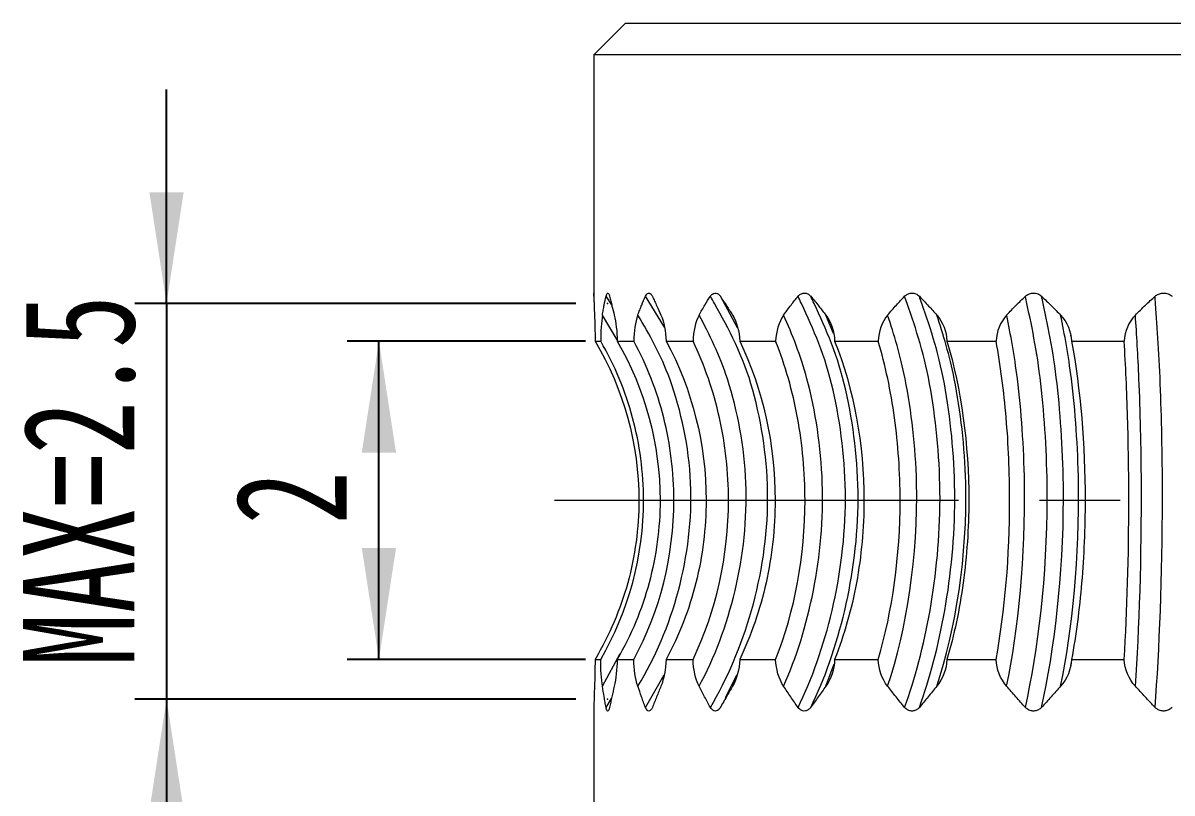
# Model space of a CAD drawing. Header units: millimetres. Extents: x 2 to 295, y 1 to 209.
# Drawn here: x 33.43 to 69.55, y 105.46 to 129.66 of the extents above; entities that cross this region are included whole.
import ezdxf

# ---------------------------------------------------------------- set-up
doc = ezdxf.new("R2010")
doc.units = ezdxf.units.MM
doc.header["$PDSIZE"] = -1
doc.linetypes.add('CENTER', pattern=[10.16, 6.35, -1.27, 1.27, -1.27])
doc.linetypes.add('CENTERX2', pattern=[20.32, 12.7, -2.54, 2.54, -2.54])
doc.layers.add('DIM', color=5, linetype='Continuous')
doc.layers.add('中心线', color=1, linetype='CENTER', lineweight=15)
doc.styles.add('SLDTEXTSTYLE0', font='TXT', dxfattribs={"width": 0.469})
doc.styles.add('SLDTEXTSTYLE14', font='TXT', dxfattribs={"width": 0.7})
doc.dimstyles.new('SLDDIMSTYLE0', dxfattribs={"dimtxt": 3.5, "dimasz": 3.5, "dimexe": 0, "dimexo": 0.0625, "dimgap": 0.875, "dimtad": 2, "dimlfac": 0.2, "dimrnd": 1e-09, "dimzin": 12, "dimdsep": 46, "dimtxsty": 'SLDTEXTSTYLE0', "dimsah": 1, "dimcen": 0.09, "dimadec": 0, "dimazin": 3, "dimtfac": 1, "dimtmove": 0, "dimatfit": 0, "dimfxl": 0, "dimfrac": 2, "dimtolj": 1, "dimtzin": 12, "dimarcsym": 0})
doc.dimstyles.new('SLDDIMSTYLE2', dxfattribs={"dimtxt": 3.5, "dimasz": 3.5, "dimexe": 0, "dimexo": 0.0625, "dimgap": 0.875, "dimtad": 2, "dimlfac": 0.2, "dimrnd": 1e-09, "dimzin": 12, "dimdsep": 46, "dimtxsty": 'SLDTEXTSTYLE0', "dimsah": 1, "dimcen": 0.09, "dimadec": 0, "dimazin": 3, "dimtfac": 1, "dimtofl": 0, "dimtmove": 0, "dimatfit": 3, "dimfxl": 0, "dimfrac": 2, "dimtolj": 1, "dimtzin": 12, "dimarcsym": 0})

# ---------------------------------------------------------------- blocks, each defined once
blk = doc.blocks.new('_D')
at = {"layer": 'DIM'}
for p, q in [((37.94, 120.843), (37.94, 127.573)), ((50.804, 120.844), (36.94, 120.843)), ((37.94, 120.843), (37.942, 108.414)), ((50.805, 108.415), (36.942, 108.413)), ((37.942, 108.414), (37.942, 101.683))]:
    blk.add_line(p, q, dxfattribs=at)
for points in [[(37.94, 120.843), (38.479, 124.343), (37.402, 124.343)], [(37.942, 108.414), (37.403, 104.913), (38.48, 104.914)]]:
    blk.add_solid(points, dxfattribs=at)
at = {"layer": 'DIM', "insert": (33.43, 109.445), "char_height": 3.5, "attachment_point": 1, "rotation": 90.0051, "style": 'SLDTEXTSTYLE14'}
blk.add_mtext('MAX=2.5', dxfattribs=at)
blk = doc.blocks.new('_D_6')
at = {"layer": 'DIM'}
for p, q in [((51.108, 119.664), (43.618, 119.664)), ((44.618, 109.664), (44.618, 119.664)), ((51.108, 109.664), (43.618, 109.664))]:
    blk.add_line(p, q, dxfattribs=at)
for points in [[(44.618, 119.664), (44.079, 116.164), (45.156, 116.164)], [(44.618, 109.664), (45.156, 113.164), (44.079, 113.164)]]:
    blk.add_solid(points, dxfattribs=at)
at = {"layer": 'DIM', "insert": (40.106, 113.908), "char_height": 3.5, "attachment_point": 1, "rotation": 90, "style": 'SLDTEXTSTYLE14'}
blk.add_mtext('2', dxfattribs=at)

msp = doc.modelspace()

# ---------------------------------------------------------------- linework, layer by layer
at = {"color": 7, "linetype": 'Continuous', "lineweight": 15}
for p, q in [((52.373, 129.664), (51.373, 128.664)), ((52.373, 129.664), (71.373, 129.664)), ((51.373, 128.664), (51.373, 121.171)), ((71.373, 128.664), (51.373, 128.664)), ((51.412, 119.664), (51.589, 119.664)), ((52.108, 119.664), (52.63, 119.664)), ((53.646, 119.664), (54.491, 119.664)), ((55.958, 119.664), (57.089, 119.664)), ((58.944, 119.664), (60.312, 119.664)), ((62.474, 119.664), (64.018, 119.664)), ((66.377, 119.805), (66.367, 119.857)), ((66.392, 119.664), (68.045, 119.664)), ((51.412, 109.664), (51.589, 109.664)), ((52.108, 109.664), (52.63, 109.664)), ((53.646, 109.664), (54.491, 109.664)), ((55.958, 109.664), (57.089, 109.664)), ((58.944, 109.664), (60.312, 109.664)), ((62.474, 109.664), (64.018, 109.664)), ((66.364, 109.47), (66.375, 109.537)), ((66.392, 109.664), (68.045, 109.664)), ((55.534, 108.474), (55.427, 108.287)), ((55.511, 108.467), (55.552, 108.546)), ((51.373, 108.044), (51.373, 80.664)), ((55.324, 108.118), (55.352, 108.154)), ((55.352, 108.154), (55.428, 108.286))]:
    msp.add_line(p, q, dxfattribs=at)
at = {"color": 8, "linetype": 'Continuous', "lineweight": 15}
for p, q in [((51.935, 120.805), (51.756, 121.075)), ((53.596, 120.103), (52.995, 121.075)), ((55.892, 120.088), (55.352, 121.075)), ((52.107, 119.71), (51.644, 120.483)), ((58.904, 119.904), (58.667, 120.483)), ((51.644, 108.819), (52.201, 109.843)), ((58.667, 108.819), (58.931, 109.528)), ((52.995, 108.154), (53.583, 109.174)), ((55.552, 108.546), (55.872, 109.172)), ((55.734, 108.819), (55.85, 109.078)), ((51.756, 108.154), (51.928, 108.432))]:
    msp.add_line(p, q, dxfattribs=at)
at = {"color": 7, "linetype": 'Continuous', "lineweight": 15}
for points, knots in [([(51.375, 121.075), (51.374, 121.104), (51.374, 121.128), (51.374, 121.144), (51.373, 121.16), (51.373, 121.17), (51.373, 121.173), (51.373, 121.177), (51.373, 121.172), (51.373, 121.161), (51.374, 121.149), (51.374, 121.128), (51.374, 121.101), (51.375, 121.093), (51.375, 121.084), (51.375, 121.075)], [0, 0, 0, 0, 0.0000259963, 0.0000259963, 0.0000259963, 0.0000518736, 0.0000518736, 0.0000518736, 0.0000797156, 0.0000797156, 0.0000797156, 0.0001081413, 0.0001081413, 0.0001081413, 0.000116144, 0.000116144, 0.000116144, 0.000116144]), ([(51.375, 121.075), (51.376, 121.025), (51.377, 120.974), (51.378, 120.923), (51.379, 120.873), (51.38, 120.821), (51.382, 120.769), (51.385, 120.675), (51.389, 120.58), (51.393, 120.483)], [0, 0, 0, 0, 0.0000452671, 0.0000452671, 0.0000452671, 0.0000905365, 0.0000905365, 0.0000905365, 0.0001723095, 0.0001723095, 0.0001723095, 0.0001723095]), ([(51.644, 120.483), (51.653, 120.537), (51.662, 120.59), (51.671, 120.642), (51.68, 120.695), (51.69, 120.747), (51.7, 120.799), (51.718, 120.893), (51.736, 120.984), (51.756, 121.075)], [0, 0, 0, 0, 0.0000452681, 0.0000452681, 0.0000452681, 0.0000905364, 0.0000905364, 0.0000905364, 0.0001723055, 0.0001723055, 0.0001723055, 0.0001723055]), ([(51.756, 121.075), (51.762, 121.104), (51.77, 121.128), (51.778, 121.144), (51.786, 121.16), (51.795, 121.17), (51.804, 121.173), (51.813, 121.177), (51.823, 121.172), (51.833, 121.161), (51.842, 121.149), (51.852, 121.128), (51.861, 121.101), (51.863, 121.093), (51.865, 121.084), (51.868, 121.075)], [0, 0, 0, 0, 0.0000259963, 0.0000259963, 0.0000259963, 0.0000518736, 0.0000518736, 0.0000518736, 0.0000797156, 0.0000797156, 0.0000797156, 0.0001081413, 0.0001081413, 0.0001081413, 0.000116144, 0.000116144, 0.000116144, 0.000116144]), ([(51.868, 121.075), (51.88, 121.025), (51.893, 120.974), (51.905, 120.923), (51.918, 120.873), (51.931, 120.821), (51.944, 120.769), (51.967, 120.675), (51.991, 120.58), (52.015, 120.483)], [0, 0, 0, 0, 0.0000452671, 0.0000452671, 0.0000452671, 0.0000905365, 0.0000905365, 0.0000905365, 0.0001723095, 0.0001723095, 0.0001723095, 0.0001723095]), ([(52.757, 120.483), (52.777, 120.537), (52.796, 120.59), (52.817, 120.642), (52.837, 120.695), (52.857, 120.747), (52.878, 120.799), (52.916, 120.893), (52.955, 120.984), (52.995, 121.075)], [0, 0, 0, 0, 0.0000452681, 0.0000452681, 0.0000452681, 0.0000905364, 0.0000905364, 0.0000905364, 0.0001723055, 0.0001723055, 0.0001723055, 0.0001723055]), ([(52.995, 121.075), (53.008, 121.104), (53.023, 121.128), (53.039, 121.144), (53.055, 121.16), (53.072, 121.17), (53.09, 121.173), (53.108, 121.177), (53.128, 121.172), (53.146, 121.161), (53.165, 121.149), (53.183, 121.128), (53.199, 121.101), (53.204, 121.093), (53.209, 121.084), (53.213, 121.075)], [0, 0, 0, 0, 0.0000259963, 0.0000259963, 0.0000259963, 0.0000518736, 0.0000518736, 0.0000518736, 0.0000797156, 0.0000797156, 0.0000797156, 0.0001081413, 0.0001081413, 0.0001081413, 0.000116144, 0.000116144, 0.000116144, 0.000116144]), ([(53.213, 121.075), (53.236, 121.025), (53.26, 120.974), (53.284, 120.923), (53.307, 120.873), (53.331, 120.821), (53.355, 120.769), (53.398, 120.675), (53.441, 120.58), (53.483, 120.483)], [0, 0, 0, 0, 0.0000452671, 0.0000452671, 0.0000452671, 0.0000905365, 0.0000905365, 0.0000905365, 0.0001723095, 0.0001723095, 0.0001723095, 0.0001723095]), ([(54.684, 120.483), (54.713, 120.537), (54.743, 120.59), (54.773, 120.642), (54.803, 120.695), (54.834, 120.747), (54.865, 120.799), (54.921, 120.893), (54.978, 120.984), (55.037, 121.075)], [0, 0, 0, 0, 0.0000452681, 0.0000452681, 0.0000452681, 0.0000905364, 0.0000905364, 0.0000905364, 0.0001723055, 0.0001723055, 0.0001723055, 0.0001723055]), ([(55.037, 121.075), (55.055, 121.104), (55.077, 121.128), (55.101, 121.144), (55.124, 121.16), (55.149, 121.17), (55.174, 121.173), (55.202, 121.177), (55.23, 121.172), (55.256, 121.161), (55.283, 121.149), (55.31, 121.128), (55.333, 121.101), (55.339, 121.093), (55.346, 121.084), (55.352, 121.075)], [0, 0, 0, 0, 0.0000259963, 0.0000259963, 0.0000259963, 0.0000518736, 0.0000518736, 0.0000518736, 0.0000797156, 0.0000797156, 0.0000797156, 0.0001081413, 0.0001081413, 0.0001081413, 0.000116144, 0.000116144, 0.000116144, 0.000116144]), ([(55.037, 108.154), (56.089, 109.929), (56.833, 112.322), (56.84, 115.901), (56.662, 117.056), (56.075, 119.201), (55.617, 120.049), (55.123, 120.922), (55.08, 120.999), (55.037, 121.075)], [0.3987915, 0.3987915, 0.3987915, 0.3987915, 0.5490419, 0.5490419, 0.6242016, 0.6242016, 0.6993612, 0.6993612, 0.7065633, 0.7065633, 0.7065633, 0.7065633]), ([(55.352, 121.075), (55.385, 121.025), (55.419, 120.974), (55.453, 120.923), (55.486, 120.873), (55.52, 120.821), (55.553, 120.769), (55.614, 120.675), (55.674, 120.58), (55.734, 120.483)], [0, 0, 0, 0, 0.0000452671, 0.0000452671, 0.0000452671, 0.0000905365, 0.0000905365, 0.0000905365, 0.0001723095, 0.0001723095, 0.0001723095, 0.0001723095]), ([(57.34, 120.483), (57.378, 120.537), (57.416, 120.59), (57.455, 120.642), (57.494, 120.695), (57.533, 120.747), (57.573, 120.799), (57.645, 120.893), (57.718, 120.984), (57.793, 121.075)], [0, 0, 0, 0, 0.0000452681, 0.0000452681, 0.0000452681, 0.0000905364, 0.0000905364, 0.0000905364, 0.0001723055, 0.0001723055, 0.0001723055, 0.0001723055]), ([(57.793, 121.075), (57.816, 121.104), (57.844, 121.128), (57.874, 121.144), (57.903, 121.16), (57.935, 121.17), (57.967, 121.173), (58.002, 121.177), (58.037, 121.172), (58.071, 121.161), (58.105, 121.149), (58.138, 121.128), (58.167, 121.101), (58.175, 121.093), (58.183, 121.084), (58.191, 121.075)], [0, 0, 0, 0, 0.0000259963, 0.0000259963, 0.0000259963, 0.0000518736, 0.0000518736, 0.0000518736, 0.0000797156, 0.0000797156, 0.0000797156, 0.0001081413, 0.0001081413, 0.0001081413, 0.000116144, 0.000116144, 0.000116144, 0.000116144]), ([(57.793, 108.154), (58.663, 109.929), (59.278, 112.322), (59.284, 115.901), (59.137, 117.056), (58.651, 119.201), (58.273, 120.049), (57.864, 120.922), (57.828, 120.999), (57.793, 121.075)], [0.3987915, 0.3987915, 0.3987915, 0.3987915, 0.5490419, 0.5490419, 0.6242016, 0.6242016, 0.6993612, 0.6993612, 0.7065633, 0.7065633, 0.7065633, 0.7065633]), ([(58.191, 121.075), (58.233, 121.025), (58.275, 120.974), (58.317, 120.923), (58.359, 120.873), (58.401, 120.821), (58.443, 120.769), (58.518, 120.675), (58.593, 120.58), (58.667, 120.483)], [0, 0, 0, 0, 0.0000452671, 0.0000452671, 0.0000452671, 0.0000905365, 0.0000905365, 0.0000905365, 0.0001723095, 0.0001723095, 0.0001723095, 0.0001723095]), ([(58.191, 108.154), (59.061, 109.929), (59.676, 112.322), (59.682, 115.901), (59.535, 117.056), (59.05, 119.201), (58.671, 120.049), (58.262, 120.922), (58.226, 120.999), (58.191, 121.075)], [0.3987915, 0.3987915, 0.3987915, 0.3987915, 0.5490419, 0.5490419, 0.6242016, 0.6242016, 0.6993612, 0.6993612, 0.7065633, 0.7065633, 0.7065633, 0.7065633]), ([(60.61, 120.483), (60.655, 120.537), (60.7, 120.59), (60.746, 120.642), (60.791, 120.695), (60.838, 120.747), (60.884, 120.799), (60.969, 120.893), (61.055, 120.984), (61.142, 121.075)], [0, 0, 0, 0, 0.0000452681, 0.0000452681, 0.0000452681, 0.0000905364, 0.0000905364, 0.0000905364, 0.0001723055, 0.0001723055, 0.0001723055, 0.0001723055]), ([(61.142, 121.075), (61.17, 121.104), (61.203, 121.128), (61.237, 121.144), (61.272, 121.16), (61.309, 121.17), (61.346, 121.173), (61.386, 121.177), (61.427, 121.172), (61.466, 121.161), (61.506, 121.149), (61.545, 121.128), (61.578, 121.101), (61.588, 121.093), (61.597, 121.084), (61.606, 121.075)], [0, 0, 0, 0, 0.0000259963, 0.0000259963, 0.0000259963, 0.0000518736, 0.0000518736, 0.0000518736, 0.0000797156, 0.0000797156, 0.0000797156, 0.0001081413, 0.0001081413, 0.0001081413, 0.000116144, 0.000116144, 0.000116144, 0.000116144]), ([(61.142, 108.154), (61.793, 109.929), (62.252, 112.322), (62.257, 115.901), (62.146, 117.056), (61.784, 119.201), (61.501, 120.049), (61.195, 120.922), (61.169, 120.999), (61.142, 121.075)], [0.3987915, 0.3987915, 0.3987915, 0.3987915, 0.5490419, 0.5490419, 0.6242016, 0.6242016, 0.6993612, 0.6993612, 0.7065633, 0.7065633, 0.7065633, 0.7065633]), ([(61.606, 121.075), (61.655, 121.025), (61.704, 120.974), (61.753, 120.923), (61.801, 120.873), (61.85, 120.821), (61.898, 120.769), (61.985, 120.675), (62.071, 120.58), (62.156, 120.483)], [0, 0, 0, 0, 0.0000452671, 0.0000452671, 0.0000452671, 0.0000905365, 0.0000905365, 0.0000905365, 0.0001723095, 0.0001723095, 0.0001723095, 0.0001723095]), ([(61.606, 108.154), (62.256, 109.929), (62.716, 112.322), (62.721, 115.901), (62.61, 117.056), (62.248, 119.201), (61.965, 120.049), (61.659, 120.922), (61.633, 120.999), (61.606, 121.075)], [0.3987915, 0.3987915, 0.3987915, 0.3987915, 0.5490419, 0.5490419, 0.6242016, 0.6242016, 0.6993612, 0.6993612, 0.7065633, 0.7065633, 0.7065633, 0.7065633]), ([(64.35, 120.483), (64.4, 120.537), (64.45, 120.59), (64.5, 120.642), (64.551, 120.695), (64.602, 120.747), (64.654, 120.799), (64.747, 120.893), (64.843, 120.984), (64.939, 121.075)], [0, 0, 0, 0, 0.0000452681, 0.0000452681, 0.0000452681, 0.0000905364, 0.0000905364, 0.0000905364, 0.0001723055, 0.0001723055, 0.0001723055, 0.0001723055]), ([(64.939, 121.075), (64.969, 121.104), (65.005, 121.128), (65.043, 121.144), (65.081, 121.16), (65.122, 121.17), (65.163, 121.173), (65.207, 121.177), (65.252, 121.172), (65.295, 121.161), (65.339, 121.149), (65.381, 121.128), (65.418, 121.101), (65.428, 121.093), (65.438, 121.084), (65.448, 121.075)], [0, 0, 0, 0, 0.0000259963, 0.0000259963, 0.0000259963, 0.0000518736, 0.0000518736, 0.0000518736, 0.0000797156, 0.0000797156, 0.0000797156, 0.0001081413, 0.0001081413, 0.0001081413, 0.000116144, 0.000116144, 0.000116144, 0.000116144]), ([(64.939, 108.154), (65.341, 109.929), (65.625, 112.322), (65.627, 115.901), (65.559, 117.056), (65.335, 119.201), (65.16, 120.049), (64.972, 120.922), (64.955, 120.999), (64.939, 121.075)], [0.3987915, 0.3987915, 0.3987915, 0.3987915, 0.5490419, 0.5490419, 0.6242016, 0.6242016, 0.6993612, 0.6993612, 0.7065633, 0.7065633, 0.7065633, 0.7065633]), ([(65.448, 121.075), (65.502, 121.025), (65.555, 120.974), (65.608, 120.923), (65.662, 120.873), (65.715, 120.821), (65.767, 120.769), (65.862, 120.675), (65.956, 120.58), (66.048, 120.483)], [0, 0, 0, 0, 0.0000452671, 0.0000452671, 0.0000452671, 0.0000905365, 0.0000905365, 0.0000905365, 0.0001723095, 0.0001723095, 0.0001723095, 0.0001723095]), ([(65.448, 108.154), (65.85, 109.929), (66.134, 112.322), (66.137, 115.901), (66.069, 117.056), (65.845, 119.201), (65.67, 120.049), (65.481, 120.922), (65.464, 120.999), (65.448, 121.075)], [0.3987915, 0.3987915, 0.3987915, 0.3987915, 0.5490419, 0.5490419, 0.6242016, 0.6242016, 0.6993612, 0.6993612, 0.7065633, 0.7065633, 0.7065633, 0.7065633]), ([(68.397, 120.483), (68.449, 120.537), (68.502, 120.59), (68.556, 120.642), (68.609, 120.695), (68.663, 120.747), (68.717, 120.799), (68.816, 120.893), (68.916, 120.984), (69.016, 121.075)], [0, 0, 0, 0, 0.0000452681, 0.0000452681, 0.0000452681, 0.0000905364, 0.0000905364, 0.0000905364, 0.0001723055, 0.0001723055, 0.0001723055, 0.0001723055]), ([(69.016, 121.075), (69.048, 121.104), (69.086, 121.128), (69.126, 121.144), (69.166, 121.16), (69.209, 121.17), (69.252, 121.173), (69.298, 121.177), (69.345, 121.172), (69.389, 121.161), (69.435, 121.149), (69.479, 121.128), (69.517, 121.101), (69.528, 121.093), (69.539, 121.084), (69.549, 121.075)], [0, 0, 0, 0, 0.0000259963, 0.0000259963, 0.0000259963, 0.0000518736, 0.0000518736, 0.0000518736, 0.0000797156, 0.0000797156, 0.0000797156, 0.0001081413, 0.0001081413, 0.0001081413, 0.000116144, 0.000116144, 0.000116144, 0.000116144]), ([(69.016, 108.154), (69.152, 109.929), (69.248, 112.322), (69.249, 115.901), (69.226, 117.056), (69.151, 119.201), (69.091, 120.049), (69.027, 120.922), (69.022, 120.999), (69.016, 121.075)], [0.3987915, 0.3987915, 0.3987915, 0.3987915, 0.5490419, 0.5490419, 0.6242016, 0.6242016, 0.6993612, 0.6993612, 0.7065633, 0.7065633, 0.7065633, 0.7065633]), ([(52.757, 108.819), (53.841, 110.591), (54.518, 112.929), (54.364, 116.357), (54.124, 117.465), (53.486, 119.226), (53.129, 119.872), (52.757, 120.483)], [0.3995577, 0.3995577, 0.3995577, 0.3995577, 0.5490419, 0.5490419, 0.6242016, 0.6242016, 0.6797582, 0.6797582, 0.6797582, 0.6797582]), ([(54.684, 108.819), (55.644, 110.591), (56.244, 112.929), (56.107, 116.357), (55.895, 117.465), (55.33, 119.226), (55.013, 119.872), (54.684, 120.483)], [0.3995577, 0.3995577, 0.3995577, 0.3995577, 0.5490419, 0.5490419, 0.6242016, 0.6242016, 0.6797582, 0.6797582, 0.6797582, 0.6797582]), ([(57.34, 108.819), (58.134, 110.591), (58.63, 112.929), (58.518, 116.357), (58.342, 117.465), (57.874, 119.226), (57.613, 119.872), (57.34, 120.483)], [0.3995577, 0.3995577, 0.3995577, 0.3995577, 0.5490419, 0.5490419, 0.6242016, 0.6242016, 0.6797582, 0.6797582, 0.6797582, 0.6797582]), ([(60.61, 108.819), (61.203, 110.591), (61.574, 112.929), (61.49, 116.357), (61.358, 117.465), (61.009, 119.226), (60.813, 119.872), (60.61, 120.483)], [0.3995577, 0.3995577, 0.3995577, 0.3995577, 0.5490419, 0.5490419, 0.6242016, 0.6242016, 0.6797582, 0.6797582, 0.6797582, 0.6797582]), ([(62.156, 108.819), (62.749, 110.591), (63.12, 112.929), (63.036, 116.357), (62.904, 117.465), (62.555, 119.226), (62.36, 119.872), (62.156, 120.483)], [0.3995577, 0.3995577, 0.3995577, 0.3995577, 0.5490419, 0.5490419, 0.6242016, 0.6242016, 0.6797582, 0.6797582, 0.6797582, 0.6797582]), ([(64.35, 108.819), (64.717, 110.591), (64.946, 112.929), (64.894, 116.357), (64.812, 117.465), (64.596, 119.226), (64.476, 119.872), (64.35, 120.483)], [0.3995577, 0.3995577, 0.3995577, 0.3995577, 0.5490419, 0.5490419, 0.6242016, 0.6242016, 0.6797582, 0.6797582, 0.6797582, 0.6797582]), ([(66.048, 108.819), (66.415, 110.591), (66.644, 112.929), (66.591, 116.357), (66.51, 117.465), (66.294, 119.226), (66.174, 119.872), (66.048, 120.483)], [0.3995577, 0.3995577, 0.3995577, 0.3995577, 0.5490419, 0.5490419, 0.6242016, 0.6242016, 0.6797582, 0.6797582, 0.6797582, 0.6797582]), ([(68.397, 108.819), (68.521, 110.591), (68.598, 112.929), (68.581, 116.357), (68.553, 117.465), (68.48, 119.226), (68.439, 119.872), (68.397, 120.483)], [0.3995577, 0.3995577, 0.3995577, 0.3995577, 0.5490419, 0.5490419, 0.6242016, 0.6242016, 0.6797582, 0.6797582, 0.6797582, 0.6797582]), ([(51.412, 119.664), (52.315, 118.151), (52.79, 116.404), (52.79, 113.793), (52.67, 112.911), (52.209, 111.235), (51.863, 110.421), (51.412, 109.664)], [0, 0, 0, 0, 0.5, 0.5, 0.75, 0.75, 1, 1, 1, 1]), ([(51.589, 109.664), (52.472, 111.178), (52.937, 112.925), (52.936, 115.536), (52.819, 116.419), (52.368, 118.094), (52.03, 118.908), (51.589, 119.664)], [0, 0, 0, 0, 0.5, 0.5, 0.75, 0.75, 1, 1, 1, 1]), ([(52.108, 119.664), (52.99, 118.151), (53.456, 116.404), (53.455, 113.793), (53.337, 112.911), (52.886, 111.235), (52.549, 110.421), (52.108, 109.664)], [0, 0, 0, 0, 0.5, 0.5, 0.75, 0.75, 1, 1, 1, 1]), ([(52.63, 109.664), (53.455, 111.178), (53.89, 112.925), (53.889, 115.536), (53.78, 116.419), (53.358, 118.094), (53.043, 118.908), (52.63, 119.664)], [0, 0, 0, 0, 0.5, 0.5, 0.75, 0.75, 1, 1, 1, 1]), ([(53.646, 119.664), (54.469, 118.151), (54.905, 116.404), (54.903, 113.793), (54.793, 112.911), (54.372, 111.235), (54.058, 110.421), (53.646, 109.664)], [0, 0, 0, 0, 0.5, 0.5, 0.75, 0.75, 1, 1, 1, 1]), ([(54.491, 109.664), (55.221, 111.178), (55.607, 112.925), (55.606, 115.536), (55.509, 116.419), (55.135, 118.094), (54.856, 118.908), (54.491, 119.664)], [0, 0, 0, 0, 0.5, 0.5, 0.75, 0.75, 1, 1, 1, 1]), ([(55.958, 119.664), (56.687, 118.151), (57.073, 116.404), (57.071, 113.793), (56.974, 112.911), (56.601, 111.235), (56.323, 110.421), (55.958, 109.664)], [0, 0, 0, 0, 0.5, 0.5, 0.75, 0.75, 1, 1, 1, 1]), ([(57.089, 109.664), (57.693, 111.178), (58.013, 112.925), (58.011, 115.536), (57.931, 116.419), (57.622, 118.094), (57.391, 118.908), (57.089, 119.664)], [0, 0, 0, 0, 0.5, 0.5, 0.75, 0.75, 1, 1, 1, 1]), ([(58.944, 119.664), (59.547, 118.151), (59.866, 116.404), (59.864, 113.793), (59.783, 112.911), (59.475, 111.235), (59.246, 110.421), (58.944, 109.664)], [0, 0, 0, 0, 0.5, 0.5, 0.75, 0.75, 1, 1, 1, 1]), ([(60.312, 109.664), (60.764, 111.178), (61.003, 112.925), (61.001, 115.536), (60.941, 116.419), (60.71, 118.094), (60.538, 118.908), (60.312, 119.664)], [0, 0, 0, 0, 0.5, 0.5, 0.75, 0.75, 1, 1, 1, 1]), ([(62.474, 119.664), (62.924, 118.151), (63.163, 116.404), (63.16, 113.793), (63.1, 112.911), (62.87, 111.235), (62.699, 110.421), (62.474, 109.664)], [0, 0, 0, 0, 0.5, 0.5, 0.75, 0.75, 1, 1, 1, 1]), ([(64.018, 109.664), (64.297, 111.178), (64.447, 112.925), (64.444, 115.536), (64.407, 116.419), (64.264, 118.094), (64.158, 118.908), (64.018, 119.664)], [0, 0, 0, 0, 0.5, 0.5, 0.75, 0.75, 1, 1, 1, 1]), ([(66.392, 119.664), (66.67, 118.151), (66.818, 116.404), (66.815, 113.793), (66.777, 112.911), (66.636, 111.235), (66.531, 110.421), (66.392, 109.664)], [0, 0, 0, 0, 0.5, 0.5, 0.75, 0.75, 1, 1, 1, 1]), ([(68.045, 109.664), (68.14, 111.178), (68.192, 112.925), (68.19, 115.536), (68.177, 116.419), (68.129, 118.094), (68.093, 118.908), (68.045, 119.664)], [0, 0, 0, 0, 0.5, 0.5, 0.75, 0.75, 1, 1, 1, 1]), ([(51.393, 108.819), (51.388, 108.707), (51.385, 108.596), (51.382, 108.485), (51.38, 108.43), (51.379, 108.374), (51.378, 108.319), (51.376, 108.264), (51.376, 108.209), (51.375, 108.154)], [0, 0, 0, 0, 0.0000912389, 0.0000912389, 0.0000912389, 0.000136868, 0.000136868, 0.000136868, 0.0001825001, 0.0001825001, 0.0001825001, 0.0001825001]), ([(51.756, 108.154), (51.746, 108.209), (51.736, 108.264), (51.726, 108.319), (51.716, 108.374), (51.707, 108.429), (51.697, 108.485), (51.679, 108.596), (51.661, 108.707), (51.644, 108.819)], [0, 0, 0, 0, 0.0000456185, 0.0000456185, 0.0000456185, 0.0000912371, 0.0000912371, 0.0000912371, 0.0001825047, 0.0001825047, 0.0001825047, 0.0001825047]), ([(52.015, 108.819), (51.989, 108.707), (51.964, 108.596), (51.939, 108.485), (51.927, 108.43), (51.915, 108.374), (51.903, 108.319), (51.891, 108.264), (51.879, 108.209), (51.868, 108.154)], [0, 0, 0, 0, 0.0000912389, 0.0000912389, 0.0000912389, 0.000136868, 0.000136868, 0.000136868, 0.0001825001, 0.0001825001, 0.0001825001, 0.0001825001]), ([(52.995, 108.154), (52.974, 108.209), (52.954, 108.264), (52.933, 108.319), (52.913, 108.374), (52.893, 108.429), (52.873, 108.485), (52.833, 108.596), (52.795, 108.707), (52.757, 108.819)], [0, 0, 0, 0, 0.0000456185, 0.0000456185, 0.0000456185, 0.0000912371, 0.0000912371, 0.0000912371, 0.0001825047, 0.0001825047, 0.0001825047, 0.0001825047]), ([(53.483, 108.819), (53.437, 108.707), (53.392, 108.596), (53.347, 108.485), (53.324, 108.43), (53.302, 108.374), (53.279, 108.319), (53.257, 108.264), (53.235, 108.209), (53.213, 108.154)], [0, 0, 0, 0, 0.0000912389, 0.0000912389, 0.0000912389, 0.000136868, 0.000136868, 0.000136868, 0.0001825001, 0.0001825001, 0.0001825001, 0.0001825001]), ([(55.037, 108.154), (55.006, 108.209), (54.976, 108.264), (54.946, 108.319), (54.916, 108.374), (54.887, 108.429), (54.857, 108.485), (54.799, 108.596), (54.741, 108.707), (54.684, 108.819)], [0, 0, 0, 0, 0.0000456185, 0.0000456185, 0.0000456185, 0.0000912371, 0.0000912371, 0.0000912371, 0.0001825047, 0.0001825047, 0.0001825047, 0.0001825047]), ([(55.734, 108.819), (55.669, 108.707), (55.606, 108.596), (55.542, 108.485), (55.51, 108.43), (55.478, 108.374), (55.447, 108.319), (55.415, 108.264), (55.383, 108.209), (55.352, 108.154)], [0, 0, 0, 0, 0.0000912389, 0.0000912389, 0.0000912389, 0.000136868, 0.000136868, 0.000136868, 0.0001825001, 0.0001825001, 0.0001825001, 0.0001825001]), ([(57.793, 108.154), (57.754, 108.209), (57.715, 108.264), (57.677, 108.319), (57.639, 108.374), (57.601, 108.429), (57.563, 108.485), (57.488, 108.596), (57.414, 108.707), (57.34, 108.819)], [0, 0, 0, 0, 0.0000456185, 0.0000456185, 0.0000456185, 0.0000912371, 0.0000912371, 0.0000912371, 0.0001825047, 0.0001825047, 0.0001825047, 0.0001825047]), ([(58.667, 108.819), (58.588, 108.707), (58.508, 108.596), (58.429, 108.485), (58.389, 108.43), (58.349, 108.374), (58.31, 108.319), (58.27, 108.264), (58.23, 108.209), (58.191, 108.154)], [0, 0, 0, 0, 0.0000912389, 0.0000912389, 0.0000912389, 0.000136868, 0.000136868, 0.000136868, 0.0001825001, 0.0001825001, 0.0001825001, 0.0001825001]), ([(61.142, 108.154), (61.097, 108.209), (61.052, 108.264), (61.007, 108.319), (60.962, 108.374), (60.917, 108.429), (60.873, 108.485), (60.784, 108.596), (60.697, 108.707), (60.61, 108.819)], [0, 0, 0, 0, 0.0000456185, 0.0000456185, 0.0000456185, 0.0000912371, 0.0000912371, 0.0000912371, 0.0001825047, 0.0001825047, 0.0001825047, 0.0001825047]), ([(62.156, 108.819), (62.065, 108.707), (61.973, 108.596), (61.882, 108.485), (61.836, 108.43), (61.79, 108.374), (61.744, 108.319), (61.698, 108.264), (61.652, 108.209), (61.606, 108.154)], [0, 0, 0, 0, 0.0000912389, 0.0000912389, 0.0000912389, 0.000136868, 0.000136868, 0.000136868, 0.0001825001, 0.0001825001, 0.0001825001, 0.0001825001]), ([(64.939, 108.154), (64.889, 108.209), (64.839, 108.264), (64.789, 108.319), (64.74, 108.374), (64.691, 108.429), (64.642, 108.485), (64.543, 108.596), (64.446, 108.707), (64.35, 108.819)], [0, 0, 0, 0, 0.0000456185, 0.0000456185, 0.0000456185, 0.0000912371, 0.0000912371, 0.0000912371, 0.0001825047, 0.0001825047, 0.0001825047, 0.0001825047]), ([(66.048, 108.819), (65.949, 108.707), (65.849, 108.596), (65.749, 108.485), (65.699, 108.43), (65.649, 108.374), (65.599, 108.319), (65.549, 108.264), (65.498, 108.209), (65.448, 108.154)], [0, 0, 0, 0, 0.0000912389, 0.0000912389, 0.0000912389, 0.000136868, 0.000136868, 0.000136868, 0.0001825001, 0.0001825001, 0.0001825001, 0.0001825001]), ([(69.016, 108.154), (68.964, 108.209), (68.912, 108.264), (68.86, 108.319), (68.808, 108.374), (68.756, 108.429), (68.704, 108.485), (68.601, 108.596), (68.498, 108.707), (68.397, 108.819)], [0, 0, 0, 0, 0.0000456185, 0.0000456185, 0.0000456185, 0.0000912371, 0.0000912371, 0.0000912371, 0.0001825047, 0.0001825047, 0.0001825047, 0.0001825047]), ([(51.375, 108.154), (51.374, 108.127), (51.374, 108.073), (51.373, 108.038), (51.373, 108.043), (51.373, 108.044)], [0, 0, 0, 0, 0.423176, 0.846657, 1, 1, 1, 1]), ([(51.868, 108.154), (51.861, 108.124), (51.853, 108.098), (51.845, 108.079), (51.837, 108.06), (51.828, 108.048), (51.82, 108.042), (51.811, 108.037), (51.802, 108.039), (51.794, 108.048), (51.786, 108.057), (51.778, 108.072), (51.771, 108.094), (51.766, 108.111), (51.761, 108.131), (51.756, 108.154)], [0, 0, 0, 0, 0.0000252356, 0.0000252356, 0.0000252356, 0.0000505013, 0.0000505013, 0.0000505013, 0.000075307, 0.000075307, 0.000075307, 0.0000998789, 0.0000998789, 0.0000998789, 0.0001191429, 0.0001191429, 0.0001191429, 0.0001191429]), ([(53.213, 108.154), (53.201, 108.124), (53.186, 108.098), (53.17, 108.079), (53.155, 108.06), (53.138, 108.048), (53.121, 108.042), (53.104, 108.037), (53.087, 108.039), (53.07, 108.048), (53.054, 108.057), (53.039, 108.072), (53.025, 108.094), (53.014, 108.111), (53.004, 108.131), (52.995, 108.154)], [0, 0, 0, 0, 0.0000252356, 0.0000252356, 0.0000252356, 0.0000505013, 0.0000505013, 0.0000505013, 0.000075307, 0.000075307, 0.000075307, 0.0000998789, 0.0000998789, 0.0000998789, 0.0001191429, 0.0001191429, 0.0001191429, 0.0001191429]), ([(55.352, 108.154), (55.334, 108.124), (55.313, 108.098), (55.291, 108.079), (55.269, 108.06), (55.244, 108.048), (55.22, 108.042), (55.195, 108.037), (55.17, 108.039), (55.147, 108.048), (55.123, 108.057), (55.101, 108.072), (55.08, 108.094), (55.064, 108.111), (55.05, 108.131), (55.037, 108.154)], [0, 0, 0, 0, 0.0000252356, 0.0000252356, 0.0000252356, 0.0000505013, 0.0000505013, 0.0000505013, 0.000075307, 0.000075307, 0.000075307, 0.0000998789, 0.0000998789, 0.0000998789, 0.0001191429, 0.0001191429, 0.0001191429, 0.0001191429]), ([(58.191, 108.154), (58.169, 108.124), (58.143, 108.098), (58.115, 108.079), (58.086, 108.06), (58.056, 108.048), (58.024, 108.042), (57.994, 108.037), (57.962, 108.039), (57.932, 108.048), (57.903, 108.057), (57.874, 108.072), (57.848, 108.094), (57.828, 108.111), (57.809, 108.131), (57.793, 108.154)], [0, 0, 0, 0, 0.0000252356, 0.0000252356, 0.0000252356, 0.0000505013, 0.0000505013, 0.0000505013, 0.000075307, 0.000075307, 0.000075307, 0.0000998789, 0.0000998789, 0.0000998789, 0.0001191429, 0.0001191429, 0.0001191429, 0.0001191429]), ([(61.606, 108.154), (61.58, 108.124), (61.55, 108.098), (61.518, 108.079), (61.485, 108.06), (61.449, 108.048), (61.413, 108.042), (61.377, 108.037), (61.34, 108.039), (61.305, 108.048), (61.271, 108.057), (61.237, 108.072), (61.207, 108.094), (61.183, 108.111), (61.161, 108.131), (61.142, 108.154)], [0, 0, 0, 0, 0.0000252356, 0.0000252356, 0.0000252356, 0.0000505013, 0.0000505013, 0.0000505013, 0.000075307, 0.000075307, 0.000075307, 0.0000998789, 0.0000998789, 0.0000998789, 0.0001191429, 0.0001191429, 0.0001191429, 0.0001191429]), ([(65.448, 108.154), (65.42, 108.124), (65.387, 108.098), (65.351, 108.079), (65.315, 108.06), (65.276, 108.048), (65.236, 108.042), (65.197, 108.037), (65.157, 108.039), (65.118, 108.048), (65.08, 108.057), (65.043, 108.072), (65.01, 108.094), (64.984, 108.111), (64.96, 108.131), (64.939, 108.154)], [0, 0, 0, 0, 0.0000252356, 0.0000252356, 0.0000252356, 0.0000505013, 0.0000505013, 0.0000505013, 0.000075307, 0.000075307, 0.000075307, 0.0000998789, 0.0000998789, 0.0000998789, 0.0001191429, 0.0001191429, 0.0001191429, 0.0001191429]), ([(69.549, 108.154), (69.52, 108.124), (69.485, 108.098), (69.448, 108.079), (69.411, 108.06), (69.369, 108.048), (69.328, 108.042), (69.287, 108.037), (69.245, 108.039), (69.205, 108.048), (69.165, 108.057), (69.126, 108.072), (69.091, 108.094), (69.064, 108.111), (69.039, 108.131), (69.016, 108.154)], [0, 0, 0, 0, 0.0000252356, 0.0000252356, 0.0000252356, 0.0000505013, 0.0000505013, 0.0000505013, 0.000075307, 0.000075307, 0.000075307, 0.0000998789, 0.0000998789, 0.0000998789, 0.0001191429, 0.0001191429, 0.0001191429, 0.0001191429])]:
    msp.add_open_spline(points, degree=3, knots=knots, dxfattribs=at)
for points in [[(51.393, 120.483), (51.403, 120.265), (51.411, 119.968), (51.412, 119.664)], [(51.644, 120.483), (51.609, 120.265), (51.591, 119.971), (51.589, 119.664)], [(52.015, 120.483), (52.069, 120.265), (52.104, 119.968), (52.108, 119.664)], [(52.757, 120.483), (52.678, 120.265), (52.636, 119.971), (52.63, 119.664)], [(53.483, 120.483), (53.58, 120.265), (53.638, 119.968), (53.646, 119.664)], [(54.684, 120.483), (54.565, 120.265), (54.499, 119.971), (54.491, 119.664)], [(55.734, 120.483), (55.868, 120.265), (55.948, 119.968), (55.958, 119.664)], [(57.34, 120.483), (57.187, 120.265), (57.1, 119.971), (57.089, 119.664)], [(58.667, 120.483), (58.834, 120.265), (58.932, 119.968), (58.944, 119.664)], [(60.61, 120.483), (60.428, 120.265), (60.325, 119.971), (60.312, 119.664)], [(62.156, 120.483), (62.348, 120.265), (62.46, 119.968), (62.474, 119.664)], [(64.35, 120.483), (64.148, 120.265), (64.032, 119.971), (64.018, 119.664)], [(66.048, 120.483), (66.256, 120.265), (66.377, 119.968), (66.392, 119.664)], [(68.397, 120.483), (68.184, 120.265), (68.061, 119.971), (68.045, 119.664)], [(51.412, 109.664), (51.411, 109.354), (51.402, 109.051), (51.393, 108.819)], [(51.644, 108.819), (51.609, 109.051), (51.591, 109.351), (51.589, 109.664)], [(52.108, 109.664), (52.103, 109.354), (52.069, 109.051), (52.015, 108.819)], [(52.757, 108.819), (52.679, 109.051), (52.636, 109.351), (52.63, 109.664)], [(53.646, 109.664), (53.638, 109.354), (53.578, 109.051), (53.483, 108.819)], [(54.684, 108.819), (54.567, 109.051), (54.499, 109.351), (54.491, 109.664)], [(55.958, 109.664), (55.948, 109.354), (55.866, 109.051), (55.734, 108.819)], [(57.34, 108.819), (57.189, 109.051), (57.1, 109.351), (57.089, 109.664)], [(58.944, 109.664), (58.932, 109.354), (58.831, 109.051), (58.667, 108.819)], [(60.61, 108.819), (60.431, 109.051), (60.325, 109.351), (60.312, 109.664)], [(62.474, 109.664), (62.459, 109.354), (62.345, 109.051), (62.156, 108.819)], [(64.35, 108.819), (64.151, 109.051), (64.033, 109.351), (64.018, 109.664)], [(66.392, 109.664), (66.376, 109.354), (66.253, 109.051), (66.048, 108.819)], [(68.397, 108.819), (68.186, 109.051), (68.061, 109.351), (68.045, 109.664)]]:
    msp.add_open_spline(points, degree=3, dxfattribs=at)
at = {"color": 7, "linetype": 'Continuous', "lineweight": 0}
for p in [(51.804, 120.844), (51.805, 108.415)]:
    msp.add_point(p, dxfattribs=at)
at = {"layer": '中心线', "linetype": 'CENTERX2', "lineweight": 0}
msp.add_line((50.138, 114.664), (91.394, 114.664), dxfattribs=at)

# ---------------------------------------------------------------- dimensions: what is measured, and where the dimension line sits
at = {"layer": 'DIM'}
dim = msp.add_linear_dim(base=(37.942, 108.414), p1=(51.804, 120.844), p2=(51.805, 108.415), angle=270.0051, text='MAX=2.5', dimstyle='SLDDIMSTYLE0', dxfattribs=at)
dim.commit()
dim.dimension.update_dxf_attribs({"geometry": '_D', "text_midpoint": (37.941, 114.21), "dimtype": 160})
dim = msp.add_linear_dim(base=(44.618, 119.664), p1=(52.108, 109.664), p2=(52.108, 119.664), angle=90, dimstyle='SLDDIMSTYLE2', dxfattribs=at)
dim.commit()
dim.dimension.update_dxf_attribs({"geometry": '_D_6', "text_midpoint": (44.618, 114.589), "dimtype": 160})

doc.saveas('drawing.dxf')
